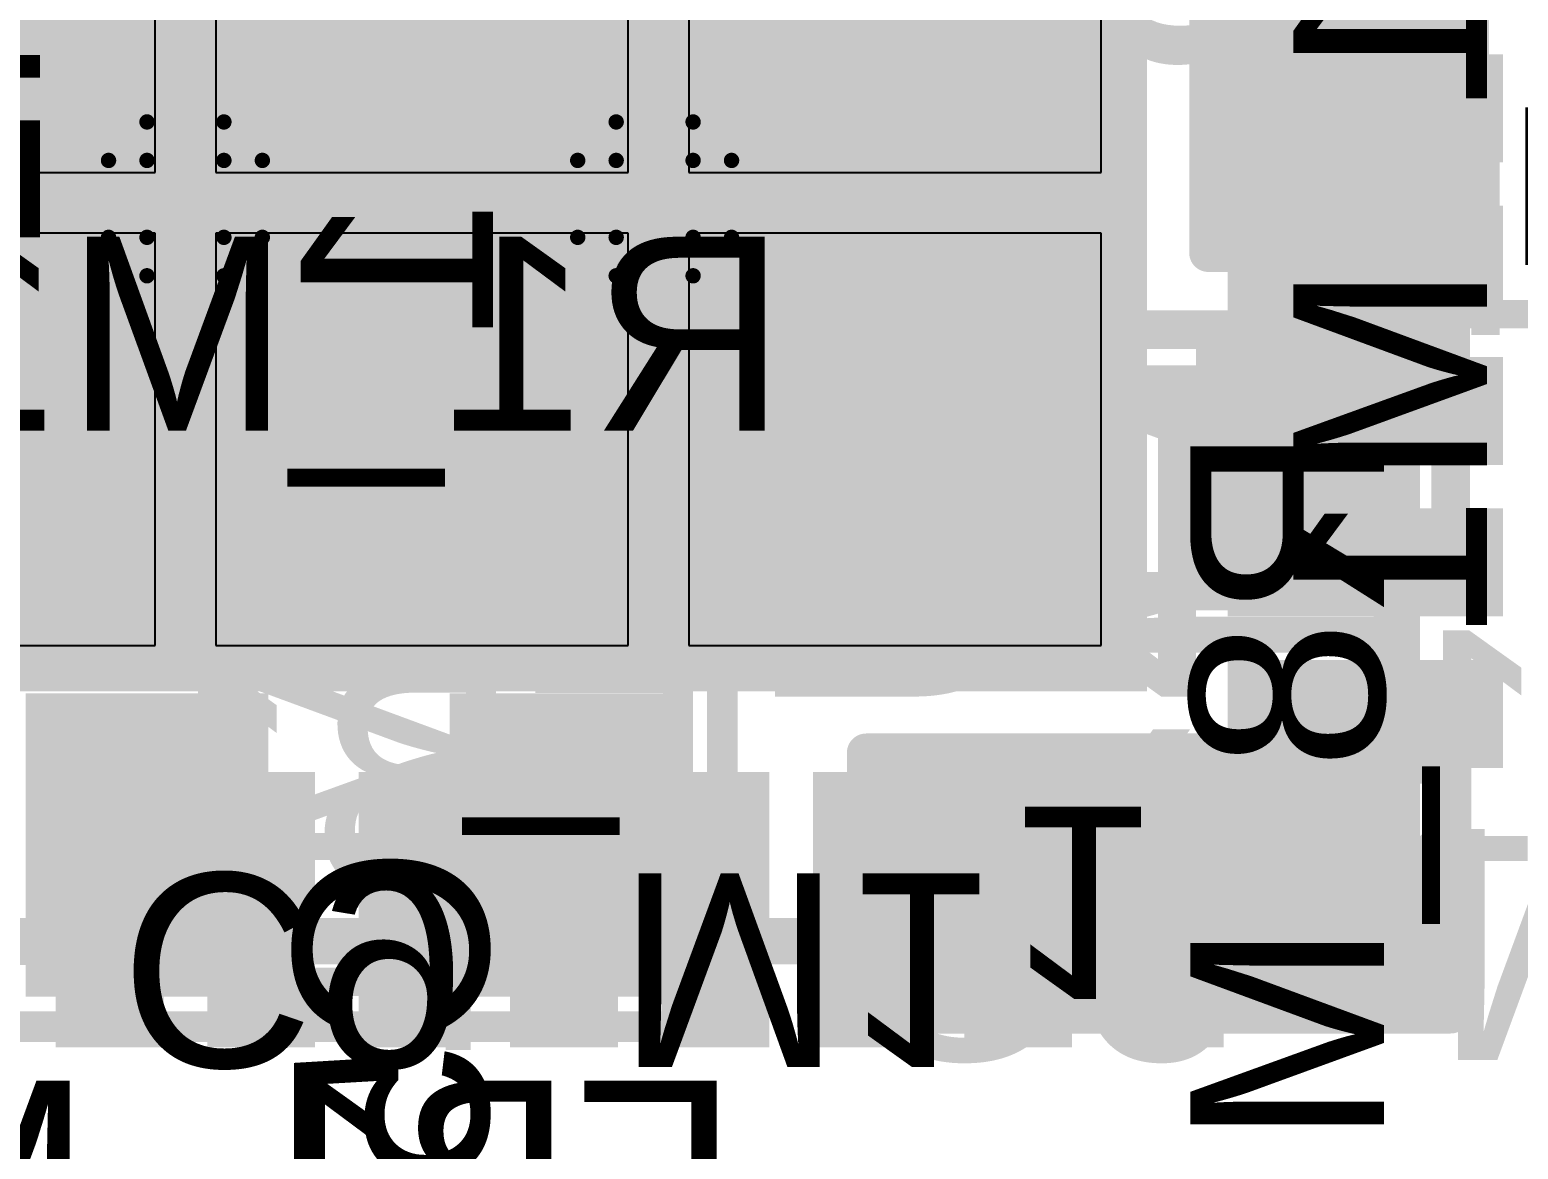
# Model space of a CAD drawing. Header units: inches. Extents: x -0.3 to 12.2, y -3.2 to 4.4.
# Drawn here: x 2.2166 to 2.4101, y 2.458 to 2.6035 of the extents above; entities that cross this region are included whole.
import ezdxf

# ---------------------------------------------------------------- set-up
doc = ezdxf.new("R2010")
doc.units = ezdxf.units.IN
doc.header["$MEASUREMENT"] = 0
for name, color, linetype in [('Board Layer Stack Bottom Overlay', 54, 'Continuous'), ('Board Layer Stack Bottom Solder', 6, 'Continuous'), ('Bottom Assembly', 216, 'Continuous'), ('Bottom Layer_L8', 5, 'Continuous'), ('Bottom Paste', 16, 'Continuous'), ('FAB', 56, 'Continuous'), ('FAB_DWG_INFO', 1, 'Continuous'), ('Inner_L3', 76, 'Continuous'), ('Inner_L6', 156, 'Continuous'), ('Top Assembly', 6, 'Continuous'), ('Top Overlay', 2, 'Continuous'), ('Top Paste', 8, 'Continuous'), ('Top Solder', 216, 'Continuous'), ('TOP_L1', 1, 'Continuous'), ('Via Holes', 16, 'Continuous')]:
    doc.layers.add(name, color=color, linetype=linetype)
doc.styles.add('Arial', font='', dxfattribs={"height": 0.2})
doc.styles.get('Arial').set_extended_font_data('Arial')

# ---------------------------------------------------------------- blocks, each defined once
blk = doc.blocks.new('R0402_B_298')
at = {"layer": 'Board Layer Stack Bottom Solder'}
for points in [[(-0.033, -0.0145), (-0.033, 0.0145), (-0.004, 0.0145), (-0.004, -0.0145)], [(0.0064, -0.0145), (0.0064, 0.0145), (0.0354, 0.0145), (0.0354, -0.0145)]]:
    blk.add_hatch(color=6, dxfattribs=at).paths.add_polyline_path(points)
at = {"layer": 'Bottom Layer_L8'}
for points in [[(-0.031, -0.0125), (-0.031, 0.0125), (-0.006, 0.0125), (-0.006, -0.0125)], [(0.0084, -0.0125), (0.0084, 0.0125), (0.0334, 0.0125), (0.0334, -0.0125)]]:
    blk.add_hatch(color=5, dxfattribs=at).paths.add_polyline_path(points)
at = {"layer": 'Bottom Paste'}
for points in [[(-0.031, -0.0125), (-0.031, 0.0125), (-0.006, 0.0125), (-0.006, -0.0125)], [(0.0084, -0.0125), (0.0084, 0.0125), (0.0334, 0.0125), (0.0334, -0.0125)]]:
    blk.add_hatch(color=16, dxfattribs=at).paths.add_polyline_path(points)
at = {"layer": 'Board Layer Stack Bottom Overlay'}
for points in [[(0.0395, 0.017, 0.005, 0.005, 0), (-0.0365, 0.017, 0.005, 0.005, 0)], [(-0.0365, -0.017, 0.005, 0.005, 0), (-0.0365, 0.017, 0.005, 0.005, 0)], [(0.0395, -0.017, 0.005, 0.005, 0), (0.0395, 0.017, 0.005, 0.005, 0)], [(0.0365, -0.017, 0.005, 0.005, 0), (-0.0365, -0.017, 0.005, 0.005, 0)], [(0.0395, -0.017, 0.005, 0.005, 0), (0.0365, -0.017, 0.005, 0.005, 0)]]:
    blk.add_lwpolyline(points, format="xyseb", dxfattribs=at)
for points in [[(-0.03775, 0.017, 0.0025, 0.0025, 1), (-0.03525, 0.017, 0.0025, 0.0025, 1)], [(-0.03775, 0.017, 0.0025, 0.0025, 1), (-0.03525, 0.017, 0.0025, 0.0025, 1)], [(0.03825, 0.017, 0.0025, 0.0025, 1), (0.04075, 0.017, 0.0025, 0.0025, 1)], [(0.03825, 0.017, 0.0025, 0.0025, 1), (0.04075, 0.017, 0.0025, 0.0025, 1)], [(-0.03775, -0.017, 0.0025, 0.0025, 1), (-0.03525, -0.017, 0.0025, 0.0025, 1)], [(-0.03775, -0.017, 0.0025, 0.0025, 1), (-0.03525, -0.017, 0.0025, 0.0025, 1)], [(0.03525, -0.017, 0.0025, 0.0025, 1), (0.03775, -0.017, 0.0025, 0.0025, 1)], [(0.03525, -0.017, 0.0025, 0.0025, 1), (0.03775, -0.017, 0.0025, 0.0025, 1)], [(0.03825, -0.017, 0.0025, 0.0025, 1), (0.04075, -0.017, 0.0025, 0.0025, 1)], [(0.03825, -0.017, 0.0025, 0.0025, 1), (0.04075, -0.017, 0.0025, 0.0025, 1)]]:
    blk.add_lwpolyline(points, format="xyseb", close=True, dxfattribs=at)
at = {"layer": 'Bottom Assembly'}
for points in [[(0.0395, 0.017, 0.005, 0.005, 0), (-0.0365, 0.017, 0.005, 0.005, 0)], [(-0.0365, -0.017, 0.005, 0.005, 0), (-0.0365, 0.017, 0.005, 0.005, 0)], [(0.0395, -0.017, 0.005, 0.005, 0), (0.0395, 0.017, 0.005, 0.005, 0)], [(0.0395, -0.017, 0.005, 0.005, 0), (-0.0365, -0.017, 0.005, 0.005, 0)]]:
    blk.add_lwpolyline(points, format="xyseb", dxfattribs=at)
for points in [[(-0.03775, 0.017, 0.0025, 0.0025, 1), (-0.03525, 0.017, 0.0025, 0.0025, 1)], [(-0.03775, 0.017, 0.0025, 0.0025, 1), (-0.03525, 0.017, 0.0025, 0.0025, 1)], [(0.03825, 0.017, 0.0025, 0.0025, 1), (0.04075, 0.017, 0.0025, 0.0025, 1)], [(0.03825, 0.017, 0.0025, 0.0025, 1), (0.04075, 0.017, 0.0025, 0.0025, 1)], [(-0.03775, -0.017, 0.0025, 0.0025, 1), (-0.03525, -0.017, 0.0025, 0.0025, 1)], [(-0.03775, -0.017, 0.0025, 0.0025, 1), (-0.03525, -0.017, 0.0025, 0.0025, 1)], [(0.03825, -0.017, 0.0025, 0.0025, 1), (0.04075, -0.017, 0.0025, 0.0025, 1)], [(0.03825, -0.017, 0.0025, 0.0025, 1), (0.04075, -0.017, 0.0025, 0.0025, 1)]]:
    blk.add_lwpolyline(points, format="xyseb", close=True, dxfattribs=at)
at = {"layer": 'Bottom Assembly', "style": 'Arial', "text_generation_flag": 2}
blk.add_text('R8_M1', height=0.04, rotation=-180, dxfattribs=at).set_placement((-0.05295, 0.0093))
blk = doc.blocks.new('FB0603_B_302')
at = {"layer": 'Board Layer Stack Bottom Solder'}
for points in [[(-0.04334, 0.01972), (-0.01178, 0.01972), (-0.01178, -0.01972), (-0.04334, -0.01972)], [(0.01178, 0.01972), (0.04334, 0.01972), (0.04334, -0.01972), (0.01178, -0.01972)]]:
    blk.add_hatch(color=6, dxfattribs=at).paths.add_polyline_path(points)
at = {"layer": 'Bottom Layer_L8'}
for points in [[(-0.04134, 0.01772), (-0.01378, 0.01772), (-0.01378, -0.01772), (-0.04134, -0.01772)], [(0.01378, 0.01772), (0.04134, 0.01772), (0.04134, -0.01772), (0.01378, -0.01772)]]:
    blk.add_hatch(color=5, dxfattribs=at).paths.add_polyline_path(points)
at = {"layer": 'Bottom Paste'}
for points in [[(-0.04134, 0.01772), (-0.01378, 0.01772), (-0.01378, -0.01772), (-0.04134, -0.01772)], [(0.01378, 0.01772), (0.04134, 0.01772), (0.04134, -0.01772), (0.01378, -0.01772)]]:
    blk.add_hatch(color=16, dxfattribs=at).paths.add_polyline_path(points)
at = {"layer": 'Board Layer Stack Bottom Overlay'}
for points in [[(0.04724, 0.02362, 0.004, 0.004, 0), (-0.04724, 0.02362, 0.004, 0.004, 0)], [(-0.04724, 0.02362, 0.004, 0.004, 0), (-0.04724, -0.02362, 0.004, 0.004, 0)], [(0.04724, 0.02362, 0.004, 0.004, 0), (0.04724, -0.02362, 0.004, 0.004, 0)], [(0.04724, -0.02362, 0.004, 0.004, 0), (-0.04724, -0.02362, 0.004, 0.004, 0)]]:
    blk.add_lwpolyline(points, format="xyseb", dxfattribs=at)
for points in [[(-0.04824, 0.02362, 0.002, 0.002, 1), (-0.04624, 0.02362, 0.002, 0.002, 1)], [(-0.04824, 0.02362, 0.002, 0.002, 1), (-0.04624, 0.02362, 0.002, 0.002, 1)], [(0.04624, 0.02362, 0.002, 0.002, 1), (0.04824, 0.02362, 0.002, 0.002, 1)], [(0.04624, 0.02362, 0.002, 0.002, 1), (0.04824, 0.02362, 0.002, 0.002, 1)], [(-0.04824, -0.02362, 0.002, 0.002, 1), (-0.04624, -0.02362, 0.002, 0.002, 1)], [(-0.04824, -0.02362, 0.002, 0.002, 1), (-0.04624, -0.02362, 0.002, 0.002, 1)], [(0.04624, -0.02362, 0.002, 0.002, 1), (0.04824, -0.02362, 0.002, 0.002, 1)], [(0.04624, -0.02362, 0.002, 0.002, 1), (0.04824, -0.02362, 0.002, 0.002, 1)]]:
    blk.add_lwpolyline(points, format="xyseb", close=True, dxfattribs=at)
at = {"layer": 'Bottom Assembly'}
for points in [[(-0.04724, 0.02362, 0.004, 0.004, 0), (-0.04724, -0.02362, 0.004, 0.004, 0)], [(0.04724, 0.02362, 0.004, 0.004, 0), (-0.04724, 0.02362, 0.004, 0.004, 0)], [(0.04724, 0.02362, 0.004, 0.004, 0), (0.04724, -0.02362, 0.004, 0.004, 0)], [(0.04724, -0.02362, 0.004, 0.004, 0), (-0.04724, -0.02362, 0.004, 0.004, 0)]]:
    blk.add_lwpolyline(points, format="xyseb", dxfattribs=at)
for points in [[(-0.04824, 0.02362, 0.002, 0.002, 1), (-0.04624, 0.02362, 0.002, 0.002, 1)], [(-0.04824, 0.02362, 0.002, 0.002, 1), (-0.04624, 0.02362, 0.002, 0.002, 1)], [(0.04624, 0.02362, 0.002, 0.002, 1), (0.04824, 0.02362, 0.002, 0.002, 1)], [(0.04624, 0.02362, 0.002, 0.002, 1), (0.04824, 0.02362, 0.002, 0.002, 1)], [(-0.04824, -0.02362, 0.002, 0.002, 1), (-0.04624, -0.02362, 0.002, 0.002, 1)], [(-0.04824, -0.02362, 0.002, 0.002, 1), (-0.04624, -0.02362, 0.002, 0.002, 1)], [(0.04624, -0.02362, 0.002, 0.002, 1), (0.04824, -0.02362, 0.002, 0.002, 1)], [(0.04624, -0.02362, 0.002, 0.002, 1), (0.04824, -0.02362, 0.002, 0.002, 1)]]:
    blk.add_lwpolyline(points, format="xyseb", close=True, dxfattribs=at)
at = {"layer": 'Bottom Assembly', "style": 'Arial', "text_generation_flag": 2}
blk.add_text('FB1_M1', height=0.03, rotation=180, dxfattribs=at).set_placement((-0.04686, 0.00693))
blk = doc.blocks.new('R0402_B_339')
at = {"layer": 'Board Layer Stack Bottom Solder'}
for points in [[(-0.033, -0.0145), (-0.033, 0.0145), (-0.004, 0.0145), (-0.004, -0.0145)], [(0.0064, -0.0145), (0.0064, 0.0145), (0.0354, 0.0145), (0.0354, -0.0145)]]:
    blk.add_hatch(color=6, dxfattribs=at).paths.add_polyline_path(points)
at = {"layer": 'Bottom Layer_L8'}
for points in [[(-0.031, -0.0125), (-0.031, 0.0125), (-0.006, 0.0125), (-0.006, -0.0125)], [(0.0084, -0.0125), (0.0084, 0.0125), (0.0334, 0.0125), (0.0334, -0.0125)]]:
    blk.add_hatch(color=5, dxfattribs=at).paths.add_polyline_path(points)
at = {"layer": 'Bottom Paste'}
for points in [[(-0.031, -0.0125), (-0.031, 0.0125), (-0.006, 0.0125), (-0.006, -0.0125)], [(0.0084, -0.0125), (0.0084, 0.0125), (0.0334, 0.0125), (0.0334, -0.0125)]]:
    blk.add_hatch(color=16, dxfattribs=at).paths.add_polyline_path(points)
at = {"layer": 'Board Layer Stack Bottom Overlay'}
for points in [[(-0.0365, 0.017, 0.005, 0.005, 0), (0.0395, 0.017, 0.005, 0.005, 0)], [(-0.0365, -0.017, 0.005, 0.005, 0), (-0.0365, 0.017, 0.005, 0.005, 0)], [(0.0395, -0.017, 0.005, 0.005, 0), (0.0395, 0.017, 0.005, 0.005, 0)], [(-0.0365, -0.017, 0.005, 0.005, 0), (0.0365, -0.017, 0.005, 0.005, 0)], [(0.0365, -0.017, 0.005, 0.005, 0), (0.0395, -0.017, 0.005, 0.005, 0)]]:
    blk.add_lwpolyline(points, format="xyseb", dxfattribs=at)
for points in [[(-0.03775, 0.017, 0.0025, 0.0025, 1), (-0.03525, 0.017, 0.0025, 0.0025, 1)], [(-0.03775, 0.017, 0.0025, 0.0025, 1), (-0.03525, 0.017, 0.0025, 0.0025, 1)], [(0.03825, 0.017, 0.0025, 0.0025, 1), (0.04075, 0.017, 0.0025, 0.0025, 1)], [(0.03825, 0.017, 0.0025, 0.0025, 1), (0.04075, 0.017, 0.0025, 0.0025, 1)], [(-0.03775, -0.017, 0.0025, 0.0025, 1), (-0.03525, -0.017, 0.0025, 0.0025, 1)], [(-0.03775, -0.017, 0.0025, 0.0025, 1), (-0.03525, -0.017, 0.0025, 0.0025, 1)], [(0.03525, -0.017, 0.0025, 0.0025, 1), (0.03775, -0.017, 0.0025, 0.0025, 1)], [(0.03525, -0.017, 0.0025, 0.0025, 1), (0.03775, -0.017, 0.0025, 0.0025, 1)], [(0.03825, -0.017, 0.0025, 0.0025, 1), (0.04075, -0.017, 0.0025, 0.0025, 1)], [(0.03825, -0.017, 0.0025, 0.0025, 1), (0.04075, -0.017, 0.0025, 0.0025, 1)]]:
    blk.add_lwpolyline(points, format="xyseb", close=True, dxfattribs=at)
at = {"layer": 'Bottom Assembly'}
for points in [[(-0.0365, 0.017, 0.005, 0.005, 0), (0.0395, 0.017, 0.005, 0.005, 0)], [(-0.0365, -0.017, 0.005, 0.005, 0), (-0.0365, 0.017, 0.005, 0.005, 0)], [(0.0395, -0.017, 0.005, 0.005, 0), (0.0395, 0.017, 0.005, 0.005, 0)], [(-0.0365, -0.017, 0.005, 0.005, 0), (0.0395, -0.017, 0.005, 0.005, 0)]]:
    blk.add_lwpolyline(points, format="xyseb", dxfattribs=at)
for points in [[(-0.03775, 0.017, 0.0025, 0.0025, 1), (-0.03525, 0.017, 0.0025, 0.0025, 1)], [(-0.03775, 0.017, 0.0025, 0.0025, 1), (-0.03525, 0.017, 0.0025, 0.0025, 1)], [(0.03825, 0.017, 0.0025, 0.0025, 1), (0.04075, 0.017, 0.0025, 0.0025, 1)], [(0.03825, 0.017, 0.0025, 0.0025, 1), (0.04075, 0.017, 0.0025, 0.0025, 1)], [(-0.03775, -0.017, 0.0025, 0.0025, 1), (-0.03525, -0.017, 0.0025, 0.0025, 1)], [(-0.03775, -0.017, 0.0025, 0.0025, 1), (-0.03525, -0.017, 0.0025, 0.0025, 1)], [(0.03825, -0.017, 0.0025, 0.0025, 1), (0.04075, -0.017, 0.0025, 0.0025, 1)], [(0.03825, -0.017, 0.0025, 0.0025, 1), (0.04075, -0.017, 0.0025, 0.0025, 1)]]:
    blk.add_lwpolyline(points, format="xyseb", close=True, dxfattribs=at)
at = {"layer": 'Bottom Assembly', "style": 'Arial', "text_generation_flag": 2}
blk.add_text('R1_M1', height=0.04, rotation=180, dxfattribs=at).set_placement((-0.05295, 0.0093))
blk = doc.blocks.new('C0402_B_384')
at = {"layer": 'Board Layer Stack Bottom Solder'}
for points in [[(-0.004, 0.0145), (-0.004, -0.0145), (-0.033, -0.0145), (-0.033, 0.0145)], [(0.0354, 0.0145), (0.0354, -0.0145), (0.0064, -0.0145), (0.0064, 0.0145)]]:
    blk.add_hatch(color=6, dxfattribs=at).paths.add_polyline_path(points)
at = {"layer": 'Bottom Layer_L8'}
for points in [[(-0.006, 0.0125), (-0.006, -0.0125), (-0.031, -0.0125), (-0.031, 0.0125)], [(0.0334, 0.0125), (0.0334, -0.0125), (0.0084, -0.0125), (0.0084, 0.0125)]]:
    blk.add_hatch(color=5, dxfattribs=at).paths.add_polyline_path(points)
at = {"layer": 'Bottom Paste'}
for points in [[(-0.006, 0.0125), (-0.006, -0.0125), (-0.031, -0.0125), (-0.031, 0.0125)], [(0.0334, 0.0125), (0.0334, -0.0125), (0.0084, -0.0125), (0.0084, 0.0125)]]:
    blk.add_hatch(color=16, dxfattribs=at).paths.add_polyline_path(points)
at = {"layer": 'Board Layer Stack Bottom Overlay'}
for points in [[(0.0395, 0.017, 0.005, 0.005, 0), (-0.0365, 0.017, 0.005, 0.005, 0)], [(-0.0365, -0.017, 0.005, 0.005, 0), (-0.0365, 0.017, 0.005, 0.005, 0)], [(0.0395, -0.017, 0.005, 0.005, 0), (0.0395, 0.017, 0.005, 0.005, 0)], [(0.0365, -0.017, 0.005, 0.005, 0), (-0.0365, -0.017, 0.005, 0.005, 0)], [(0.0395, -0.017, 0.005, 0.005, 0), (0.0365, -0.017, 0.005, 0.005, 0)]]:
    blk.add_lwpolyline(points, format="xyseb", dxfattribs=at)
for points in [[(-0.03775, 0.017, 0.0025, 0.0025, 1), (-0.03525, 0.017, 0.0025, 0.0025, 1)], [(-0.03775, 0.017, 0.0025, 0.0025, 1), (-0.03525, 0.017, 0.0025, 0.0025, 1)], [(0.03825, 0.017, 0.0025, 0.0025, 1), (0.04075, 0.017, 0.0025, 0.0025, 1)], [(0.03825, 0.017, 0.0025, 0.0025, 1), (0.04075, 0.017, 0.0025, 0.0025, 1)], [(-0.03775, -0.017, 0.0025, 0.0025, 1), (-0.03525, -0.017, 0.0025, 0.0025, 1)], [(-0.03775, -0.017, 0.0025, 0.0025, 1), (-0.03525, -0.017, 0.0025, 0.0025, 1)], [(0.03525, -0.017, 0.0025, 0.0025, 1), (0.03775, -0.017, 0.0025, 0.0025, 1)], [(0.03525, -0.017, 0.0025, 0.0025, 1), (0.03775, -0.017, 0.0025, 0.0025, 1)], [(0.03825, -0.017, 0.0025, 0.0025, 1), (0.04075, -0.017, 0.0025, 0.0025, 1)], [(0.03825, -0.017, 0.0025, 0.0025, 1), (0.04075, -0.017, 0.0025, 0.0025, 1)]]:
    blk.add_lwpolyline(points, format="xyseb", close=True, dxfattribs=at)
at = {"layer": 'Bottom Assembly'}
for points in [[(0.0395, 0.017, 0.005, 0.005, 0), (-0.0365, 0.017, 0.005, 0.005, 0)], [(-0.0365, -0.017, 0.005, 0.005, 0), (-0.0365, 0.017, 0.005, 0.005, 0)], [(0.0395, -0.017, 0.005, 0.005, 0), (0.0395, 0.017, 0.005, 0.005, 0)], [(0.0395, -0.017, 0.005, 0.005, 0), (-0.0365, -0.017, 0.005, 0.005, 0)]]:
    blk.add_lwpolyline(points, format="xyseb", dxfattribs=at)
for points in [[(-0.03775, 0.017, 0.0025, 0.0025, 1), (-0.03525, 0.017, 0.0025, 0.0025, 1)], [(-0.03775, 0.017, 0.0025, 0.0025, 1), (-0.03525, 0.017, 0.0025, 0.0025, 1)], [(0.03825, 0.017, 0.0025, 0.0025, 1), (0.04075, 0.017, 0.0025, 0.0025, 1)], [(0.03825, 0.017, 0.0025, 0.0025, 1), (0.04075, 0.017, 0.0025, 0.0025, 1)], [(-0.03775, -0.017, 0.0025, 0.0025, 1), (-0.03525, -0.017, 0.0025, 0.0025, 1)], [(-0.03775, -0.017, 0.0025, 0.0025, 1), (-0.03525, -0.017, 0.0025, 0.0025, 1)], [(0.03825, -0.017, 0.0025, 0.0025, 1), (0.04075, -0.017, 0.0025, 0.0025, 1)], [(0.03825, -0.017, 0.0025, 0.0025, 1), (0.04075, -0.017, 0.0025, 0.0025, 1)]]:
    blk.add_lwpolyline(points, format="xyseb", close=True, dxfattribs=at)
at = {"layer": 'Bottom Assembly', "style": 'Arial', "text_generation_flag": 2}
blk.add_text('C5_M1', height=0.03, rotation=-180, dxfattribs=at).set_placement((-0.03988, 0.00707))
at = {"layer": 'FAB', "style": 'Arial', "text_generation_flag": 2}
blk.add_text('1', height=0.025, rotation=-180, dxfattribs=at).set_placement((-0.0185, 0.01))
blk = doc.blocks.new('C0402_B_388')
at = {"layer": 'Board Layer Stack Bottom Solder'}
for points in [[(-0.004, 0.0145), (-0.004, -0.0145), (-0.033, -0.0145), (-0.033, 0.0145)], [(0.0354, 0.0145), (0.0354, -0.0145), (0.0064, -0.0145), (0.0064, 0.0145)]]:
    blk.add_hatch(color=6, dxfattribs=at).paths.add_polyline_path(points)
at = {"layer": 'Bottom Layer_L8'}
for points in [[(-0.006, 0.0125), (-0.006, -0.0125), (-0.031, -0.0125), (-0.031, 0.0125)], [(0.0334, 0.0125), (0.0334, -0.0125), (0.0084, -0.0125), (0.0084, 0.0125)]]:
    blk.add_hatch(color=5, dxfattribs=at).paths.add_polyline_path(points)
at = {"layer": 'Bottom Paste'}
for points in [[(-0.006, 0.0125), (-0.006, -0.0125), (-0.031, -0.0125), (-0.031, 0.0125)], [(0.0334, 0.0125), (0.0334, -0.0125), (0.0084, -0.0125), (0.0084, 0.0125)]]:
    blk.add_hatch(color=16, dxfattribs=at).paths.add_polyline_path(points)
at = {"layer": 'Board Layer Stack Bottom Overlay'}
for points in [[(-0.0365, 0.017, 0.005, 0.005, 0), (0.0395, 0.017, 0.005, 0.005, 0)], [(-0.0365, -0.017, 0.005, 0.005, 0), (-0.0365, 0.017, 0.005, 0.005, 0)], [(0.0395, -0.017, 0.005, 0.005, 0), (0.0395, 0.017, 0.005, 0.005, 0)], [(-0.0365, -0.017, 0.005, 0.005, 0), (0.0365, -0.017, 0.005, 0.005, 0)], [(0.0365, -0.017, 0.005, 0.005, 0), (0.0395, -0.017, 0.005, 0.005, 0)]]:
    blk.add_lwpolyline(points, format="xyseb", dxfattribs=at)
for points in [[(-0.03775, 0.017, 0.0025, 0.0025, 1), (-0.03525, 0.017, 0.0025, 0.0025, 1)], [(-0.03775, 0.017, 0.0025, 0.0025, 1), (-0.03525, 0.017, 0.0025, 0.0025, 1)], [(0.03825, 0.017, 0.0025, 0.0025, 1), (0.04075, 0.017, 0.0025, 0.0025, 1)], [(0.03825, 0.017, 0.0025, 0.0025, 1), (0.04075, 0.017, 0.0025, 0.0025, 1)], [(-0.03775, -0.017, 0.0025, 0.0025, 1), (-0.03525, -0.017, 0.0025, 0.0025, 1)], [(-0.03775, -0.017, 0.0025, 0.0025, 1), (-0.03525, -0.017, 0.0025, 0.0025, 1)], [(0.03525, -0.017, 0.0025, 0.0025, 1), (0.03775, -0.017, 0.0025, 0.0025, 1)], [(0.03525, -0.017, 0.0025, 0.0025, 1), (0.03775, -0.017, 0.0025, 0.0025, 1)], [(0.03825, -0.017, 0.0025, 0.0025, 1), (0.04075, -0.017, 0.0025, 0.0025, 1)], [(0.03825, -0.017, 0.0025, 0.0025, 1), (0.04075, -0.017, 0.0025, 0.0025, 1)]]:
    blk.add_lwpolyline(points, format="xyseb", close=True, dxfattribs=at)
at = {"layer": 'Bottom Assembly'}
for points in [[(-0.0365, 0.017, 0.005, 0.005, 0), (0.0395, 0.017, 0.005, 0.005, 0)], [(-0.0365, -0.017, 0.005, 0.005, 0), (-0.0365, 0.017, 0.005, 0.005, 0)], [(0.0395, -0.017, 0.005, 0.005, 0), (0.0395, 0.017, 0.005, 0.005, 0)], [(-0.0365, -0.017, 0.005, 0.005, 0), (0.0395, -0.017, 0.005, 0.005, 0)]]:
    blk.add_lwpolyline(points, format="xyseb", dxfattribs=at)
for points in [[(-0.03775, 0.017, 0.0025, 0.0025, 1), (-0.03525, 0.017, 0.0025, 0.0025, 1)], [(-0.03775, 0.017, 0.0025, 0.0025, 1), (-0.03525, 0.017, 0.0025, 0.0025, 1)], [(0.03825, 0.017, 0.0025, 0.0025, 1), (0.04075, 0.017, 0.0025, 0.0025, 1)], [(0.03825, 0.017, 0.0025, 0.0025, 1), (0.04075, 0.017, 0.0025, 0.0025, 1)], [(-0.03775, -0.017, 0.0025, 0.0025, 1), (-0.03525, -0.017, 0.0025, 0.0025, 1)], [(-0.03775, -0.017, 0.0025, 0.0025, 1), (-0.03525, -0.017, 0.0025, 0.0025, 1)], [(0.03825, -0.017, 0.0025, 0.0025, 1), (0.04075, -0.017, 0.0025, 0.0025, 1)], [(0.03825, -0.017, 0.0025, 0.0025, 1), (0.04075, -0.017, 0.0025, 0.0025, 1)]]:
    blk.add_lwpolyline(points, format="xyseb", close=True, dxfattribs=at)
at = {"layer": 'Bottom Assembly', "style": 'Arial', "text_generation_flag": 2}
blk.add_text('C9_M1', height=0.03, rotation=180, dxfattribs=at).set_placement((-0.03988, 0.00707))
at = {"layer": 'FAB', "style": 'Arial', "text_generation_flag": 2}
blk.add_text('1', height=0.025, rotation=180, dxfattribs=at).set_placement((-0.0185, 0.01))
blk = doc.blocks.new('C0402_B_414')
at = {"layer": 'Board Layer Stack Bottom Solder'}
for points in [[(-0.004, 0.0145), (-0.004, -0.0145), (-0.033, -0.0145), (-0.033, 0.0145)], [(0.0354, 0.0145), (0.0354, -0.0145), (0.0064, -0.0145), (0.0064, 0.0145)]]:
    blk.add_hatch(color=6, dxfattribs=at).paths.add_polyline_path(points)
at = {"layer": 'Bottom Layer_L8'}
for points in [[(-0.006, 0.0125), (-0.006, -0.0125), (-0.031, -0.0125), (-0.031, 0.0125)], [(0.0334, 0.0125), (0.0334, -0.0125), (0.0084, -0.0125), (0.0084, 0.0125)]]:
    blk.add_hatch(color=5, dxfattribs=at).paths.add_polyline_path(points)
at = {"layer": 'Bottom Paste'}
for points in [[(-0.006, 0.0125), (-0.006, -0.0125), (-0.031, -0.0125), (-0.031, 0.0125)], [(0.0334, 0.0125), (0.0334, -0.0125), (0.0084, -0.0125), (0.0084, 0.0125)]]:
    blk.add_hatch(color=16, dxfattribs=at).paths.add_polyline_path(points)
at = {"layer": 'Board Layer Stack Bottom Overlay'}
for points in [[(0.0395, 0.017, 0.005, 0.005, 0), (-0.0365, 0.017, 0.005, 0.005, 0)], [(-0.0365, 0.017, 0.005, 0.005, 0), (-0.0365, -0.017, 0.005, 0.005, 0)], [(0.0395, 0.017, 0.005, 0.005, 0), (0.0395, -0.017, 0.005, 0.005, 0)], [(0.0365, -0.017, 0.005, 0.005, 0), (-0.0365, -0.017, 0.005, 0.005, 0)], [(0.0395, -0.017, 0.005, 0.005, 0), (0.0365, -0.017, 0.005, 0.005, 0)]]:
    blk.add_lwpolyline(points, format="xyseb", dxfattribs=at)
for points in [[(-0.03775, 0.017, 0.0025, 0.0025, 1), (-0.03525, 0.017, 0.0025, 0.0025, 1)], [(-0.03775, 0.017, 0.0025, 0.0025, 1), (-0.03525, 0.017, 0.0025, 0.0025, 1)], [(0.03825, 0.017, 0.0025, 0.0025, 1), (0.04075, 0.017, 0.0025, 0.0025, 1)], [(0.03825, 0.017, 0.0025, 0.0025, 1), (0.04075, 0.017, 0.0025, 0.0025, 1)], [(-0.03775, -0.017, 0.0025, 0.0025, 1), (-0.03525, -0.017, 0.0025, 0.0025, 1)], [(-0.03775, -0.017, 0.0025, 0.0025, 1), (-0.03525, -0.017, 0.0025, 0.0025, 1)], [(0.03525, -0.017, 0.0025, 0.0025, 1), (0.03775, -0.017, 0.0025, 0.0025, 1)], [(0.03525, -0.017, 0.0025, 0.0025, 1), (0.03775, -0.017, 0.0025, 0.0025, 1)], [(0.03825, -0.017, 0.0025, 0.0025, 1), (0.04075, -0.017, 0.0025, 0.0025, 1)], [(0.03825, -0.017, 0.0025, 0.0025, 1), (0.04075, -0.017, 0.0025, 0.0025, 1)]]:
    blk.add_lwpolyline(points, format="xyseb", close=True, dxfattribs=at)
at = {"layer": 'Bottom Assembly'}
for points in [[(0.0395, 0.017, 0.005, 0.005, 0), (-0.0365, 0.017, 0.005, 0.005, 0)], [(-0.0365, 0.017, 0.005, 0.005, 0), (-0.0365, -0.017, 0.005, 0.005, 0)], [(0.0395, 0.017, 0.005, 0.005, 0), (0.0395, -0.017, 0.005, 0.005, 0)], [(0.0395, -0.017, 0.005, 0.005, 0), (-0.0365, -0.017, 0.005, 0.005, 0)]]:
    blk.add_lwpolyline(points, format="xyseb", dxfattribs=at)
for points in [[(-0.03775, 0.017, 0.0025, 0.0025, 1), (-0.03525, 0.017, 0.0025, 0.0025, 1)], [(-0.03775, 0.017, 0.0025, 0.0025, 1), (-0.03525, 0.017, 0.0025, 0.0025, 1)], [(0.03825, 0.017, 0.0025, 0.0025, 1), (0.04075, 0.017, 0.0025, 0.0025, 1)], [(0.03825, 0.017, 0.0025, 0.0025, 1), (0.04075, 0.017, 0.0025, 0.0025, 1)], [(-0.03775, -0.017, 0.0025, 0.0025, 1), (-0.03525, -0.017, 0.0025, 0.0025, 1)], [(-0.03775, -0.017, 0.0025, 0.0025, 1), (-0.03525, -0.017, 0.0025, 0.0025, 1)], [(0.03825, -0.017, 0.0025, 0.0025, 1), (0.04075, -0.017, 0.0025, 0.0025, 1)], [(0.03825, -0.017, 0.0025, 0.0025, 1), (0.04075, -0.017, 0.0025, 0.0025, 1)]]:
    blk.add_lwpolyline(points, format="xyseb", close=True, dxfattribs=at)
at = {"layer": 'Bottom Assembly', "style": 'Arial', "text_generation_flag": 2}
blk.add_text('C3_M1', height=0.03, rotation=180, dxfattribs=at).set_placement((-0.03988, 0.00707))
at = {"layer": 'FAB', "style": 'Arial', "text_generation_flag": 2}
blk.add_text('1', height=0.025, rotation=180, dxfattribs=at).set_placement((-0.0185, 0.01))
blk = doc.blocks.new('CP_56_1_ADI_428')
at = {"layer": 'Bottom Layer_L8'}
h = blk.add_hatch(color=5, dxfattribs=at)
edge = h.paths.add_edge_path()
edge.add_arc((-0.061, 0), 0.008, 0, 360)
h = blk.add_hatch(color=5, dxfattribs=at)
edge = h.paths.add_edge_path()
edge.add_arc((-0.061, -0.061), 0.008, 0, 360)
at = {"layer": 'Inner_L3'}
h = blk.add_hatch(color=76, dxfattribs=at)
edge = h.paths.add_edge_path()
edge.add_arc((-0.061, 0), 0.008, 0, 360)
h = blk.add_hatch(color=76, dxfattribs=at)
edge = h.paths.add_edge_path()
edge.add_arc((-0.061, -0.061), 0.008, 0, 360)
at = {"layer": 'Inner_L6'}
h = blk.add_hatch(color=156, dxfattribs=at)
edge = h.paths.add_edge_path()
edge.add_arc((-0.061, 0), 0.008, 0, 360)
h = blk.add_hatch(color=156, dxfattribs=at)
edge = h.paths.add_edge_path()
edge.add_arc((-0.061, -0.061), 0.008, 0, 360)
at = {"layer": 'Top Paste'}
for points in [[(-0.1375, 0.01486), (-0.1375, 0.00483), (-0.16931, 0.00483), (-0.16931, 0.01486)], [(-0.1375, -0.00483), (-0.1375, -0.01486), (-0.16931, -0.01486), (-0.16931, -0.00483)], [(-0.1375, -0.02451), (-0.1375, -0.03454), (-0.16931, -0.03454), (-0.16931, -0.02451)], [(-0.1375, -0.0442), (-0.1375, -0.05423), (-0.16931, -0.05423), (-0.16931, -0.0442)], [(-0.1375, -0.06388), (-0.1375, -0.07391), (-0.16931, -0.07391), (-0.16931, -0.06388)], [(-0.1375, -0.08357), (-0.1375, -0.0936), (-0.16931, -0.0936), (-0.16931, -0.08357)], [(-0.1375, -0.10325), (-0.1375, -0.11328), (-0.16931, -0.11328), (-0.16931, -0.10325)], [(-0.1375, -0.12294), (-0.1375, -0.13297), (-0.16931, -0.13297), (-0.16931, -0.12294)], [(-0.12294, -0.16931), (-0.13297, -0.16931), (-0.13297, -0.1375), (-0.12294, -0.1375)], [(-0.10325, -0.16931), (-0.11328, -0.16931), (-0.11328, -0.1375), (-0.10325, -0.1375)], [(-0.08357, -0.16931), (-0.0936, -0.16931), (-0.0936, -0.1375), (-0.08357, -0.1375)], [(-0.06388, -0.16931), (-0.07391, -0.16931), (-0.07391, -0.1375), (-0.06388, -0.1375)], [(-0.0442, -0.16931), (-0.05423, -0.16931), (-0.05423, -0.1375), (-0.0442, -0.1375)]]:
    blk.add_hatch(color=8, dxfattribs=at).paths.add_polyline_path(points)
at = {"layer": 'Top Solder'}
for points in [[(-0.125, 0.125), (0.125, 0.125), (0.125, -0.125), (-0.125, -0.125)], [(-0.1355, 0.01686), (-0.1355, 0.00283), (-0.17131, 0.00283), (-0.17131, 0.01686)], [(-0.1355, -0.00283), (-0.1355, -0.01686), (-0.17131, -0.01686), (-0.17131, -0.00283)], [(-0.1355, -0.02251), (-0.1355, -0.03654), (-0.17131, -0.03654), (-0.17131, -0.02251)], [(-0.1355, -0.0422), (-0.1355, -0.05623), (-0.17131, -0.05623), (-0.17131, -0.0422)], [(-0.1355, -0.06188), (-0.1355, -0.07591), (-0.17131, -0.07591), (-0.17131, -0.06188)], [(-0.1355, -0.08157), (-0.1355, -0.0956), (-0.17131, -0.0956), (-0.17131, -0.08157)], [(-0.1355, -0.10125), (-0.1355, -0.11528), (-0.17131, -0.11528), (-0.17131, -0.10125)], [(-0.1355, -0.12094), (-0.1355, -0.13497), (-0.17131, -0.13497), (-0.17131, -0.12094)], [(-0.12094, -0.17131), (-0.13497, -0.17131), (-0.13497, -0.1355), (-0.12094, -0.1355)], [(-0.10125, -0.17131), (-0.11528, -0.17131), (-0.11528, -0.1355), (-0.10125, -0.1355)], [(-0.08157, -0.17131), (-0.0956, -0.17131), (-0.0956, -0.1355), (-0.08157, -0.1355)], [(-0.06188, -0.17131), (-0.07591, -0.17131), (-0.07591, -0.1355), (-0.06188, -0.1355)], [(-0.0422, -0.17131), (-0.05623, -0.17131), (-0.05623, -0.1355), (-0.0422, -0.1355)]]:
    blk.add_hatch(color=216, dxfattribs=at).paths.add_polyline_path(points)
at = {"layer": 'TOP_L1'}
for points in [[(-0.123, 0.123), (0.123, 0.123), (0.123, -0.123), (-0.123, -0.123)], [(-0.1375, 0.01486), (-0.1375, 0.00483), (-0.16931, 0.00483), (-0.16931, 0.01486)], [(-0.1375, -0.00483), (-0.1375, -0.01486), (-0.16931, -0.01486), (-0.16931, -0.00483)], [(-0.1375, -0.02451), (-0.1375, -0.03454), (-0.16931, -0.03454), (-0.16931, -0.02451)], [(-0.1375, -0.0442), (-0.1375, -0.05423), (-0.16931, -0.05423), (-0.16931, -0.0442)], [(-0.1375, -0.06388), (-0.1375, -0.07391), (-0.16931, -0.07391), (-0.16931, -0.06388)], [(-0.1375, -0.08357), (-0.1375, -0.0936), (-0.16931, -0.0936), (-0.16931, -0.08357)], [(-0.1375, -0.10325), (-0.1375, -0.11328), (-0.16931, -0.11328), (-0.16931, -0.10325)], [(-0.1375, -0.12294), (-0.1375, -0.13297), (-0.16931, -0.13297), (-0.16931, -0.12294)], [(-0.12294, -0.16931), (-0.13297, -0.16931), (-0.13297, -0.1375), (-0.12294, -0.1375)], [(-0.10325, -0.16931), (-0.11328, -0.16931), (-0.11328, -0.1375), (-0.10325, -0.1375)], [(-0.08357, -0.16931), (-0.0936, -0.16931), (-0.0936, -0.1375), (-0.08357, -0.1375)], [(-0.06388, -0.16931), (-0.07391, -0.16931), (-0.07391, -0.1375), (-0.06388, -0.1375)], [(-0.0442, -0.16931), (-0.05423, -0.16931), (-0.05423, -0.1375), (-0.0442, -0.1375)]]:
    blk.add_hatch(color=1, dxfattribs=at).paths.add_polyline_path(points)
h = blk.add_hatch(color=1, dxfattribs=at)
edge = h.paths.add_edge_path()
edge.add_arc((-0.061, 0), 0.008, 0, 360)
h = blk.add_hatch(color=1, dxfattribs=at)
edge = h.paths.add_edge_path()
edge.add_arc((-0.061, -0.061), 0.008, 0, 360)
at = {"layer": 'Via Holes'}
h = blk.add_hatch(color=7, dxfattribs=at)
edge = h.paths.add_edge_path()
edge.add_arc((-0.061, 0), 0.004, 0, 360)
h = blk.add_hatch(color=7, dxfattribs=at)
edge = h.paths.add_edge_path()
edge.add_arc((-0.061, -0.061), 0.004, 0, 360)
at = {"layer": 'Top Assembly'}
for points in [[(-0.1575, 0.1575, 0.006, 0.006, 0), (-0.1575, -0.1575, 0.006, 0.006, 0)], [(-0.1575, 0.01584, 0.006, 0.006, 0), (-0.1575, 0.00384, 0.006, 0.006, 0)], [(-0.1575, 0.01584, 0.006, 0.006, 0), (-0.1575, 0.00384, 0.006, 0.006, 0)], [(-0.1575, -0.00384, 0.006, 0.006, 0), (-0.1575, -0.01584, 0.006, 0.006, 0)], [(-0.1575, -0.00384, 0.006, 0.006, 0), (-0.1575, -0.01584, 0.006, 0.006, 0)], [(-0.1575, -0.02353, 0.006, 0.006, 0), (-0.1575, -0.03553, 0.006, 0.006, 0)], [(-0.1575, -0.02353, 0.006, 0.006, 0), (-0.1575, -0.03553, 0.006, 0.006, 0)], [(-0.1575, -0.04321, 0.006, 0.006, 0), (-0.1575, -0.05521, 0.006, 0.006, 0)], [(-0.1575, -0.04321, 0.006, 0.006, 0), (-0.1575, -0.05521, 0.006, 0.006, 0)], [(-0.1575, -0.0629, 0.006, 0.006, 0), (-0.1575, -0.0749, 0.006, 0.006, 0)], [(-0.1575, -0.0629, 0.006, 0.006, 0), (-0.1575, -0.0749, 0.006, 0.006, 0)], [(-0.1575, -0.08258, 0.006, 0.006, 0), (-0.1575, -0.09458, 0.006, 0.006, 0)], [(-0.1575, -0.08258, 0.006, 0.006, 0), (-0.1575, -0.09458, 0.006, 0.006, 0)], [(-0.1575, -0.10227, 0.006, 0.006, 0), (-0.1575, -0.11427, 0.006, 0.006, 0)], [(-0.1575, -0.10227, 0.006, 0.006, 0), (-0.1575, -0.11427, 0.006, 0.006, 0)], [(-0.1575, -0.12195, 0.006, 0.006, 0), (-0.1575, -0.13395, 0.006, 0.006, 0)], [(-0.1575, -0.12195, 0.006, 0.006, 0), (-0.1575, -0.13395, 0.006, 0.006, 0)], [(-0.1575, -0.1575, 0.006, 0.006, 0), (0.1575, -0.1575, 0.006, 0.006, 0)], [(-0.13395, -0.1575, 0.006, 0.006, 0), (-0.12195, -0.1575, 0.006, 0.006, 0)], [(-0.13395, -0.1575, 0.006, 0.006, 0), (-0.12195, -0.1575, 0.006, 0.006, 0)], [(-0.11427, -0.1575, 0.006, 0.006, 0), (-0.10227, -0.1575, 0.006, 0.006, 0)], [(-0.11427, -0.1575, 0.006, 0.006, 0), (-0.10227, -0.1575, 0.006, 0.006, 0)], [(-0.09458, -0.1575, 0.006, 0.006, 0), (-0.08258, -0.1575, 0.006, 0.006, 0)], [(-0.09458, -0.1575, 0.006, 0.006, 0), (-0.08258, -0.1575, 0.006, 0.006, 0)], [(-0.0749, -0.1575, 0.006, 0.006, 0), (-0.0629, -0.1575, 0.006, 0.006, 0)], [(-0.0749, -0.1575, 0.006, 0.006, 0), (-0.0629, -0.1575, 0.006, 0.006, 0)], [(-0.05521, -0.1575, 0.006, 0.006, 0), (-0.04321, -0.1575, 0.006, 0.006, 0)], [(-0.05521, -0.1575, 0.006, 0.006, 0), (-0.04321, -0.1575, 0.006, 0.006, 0)]]:
    blk.add_lwpolyline(points, format="xyseb", dxfattribs=at)
for points in [[(-0.159, 0.01584, 0.003, 0.003, 1), (-0.156, 0.01584, 0.003, 0.003, 1)], [(-0.159, 0.01584, 0.003, 0.003, 1), (-0.156, 0.01584, 0.003, 0.003, 1)], [(-0.159, 0.00384, 0.003, 0.003, 1), (-0.156, 0.00384, 0.003, 0.003, 1)], [(-0.159, 0.00384, 0.003, 0.003, 1), (-0.156, 0.00384, 0.003, 0.003, 1)], [(-0.159, -0.00384, 0.003, 0.003, 1), (-0.156, -0.00384, 0.003, 0.003, 1)], [(-0.159, -0.00384, 0.003, 0.003, 1), (-0.156, -0.00384, 0.003, 0.003, 1)], [(-0.159, -0.01584, 0.003, 0.003, 1), (-0.156, -0.01584, 0.003, 0.003, 1)], [(-0.159, -0.01584, 0.003, 0.003, 1), (-0.156, -0.01584, 0.003, 0.003, 1)], [(-0.159, -0.02353, 0.003, 0.003, 1), (-0.156, -0.02353, 0.003, 0.003, 1)], [(-0.159, -0.02353, 0.003, 0.003, 1), (-0.156, -0.02353, 0.003, 0.003, 1)], [(-0.159, -0.03553, 0.003, 0.003, 1), (-0.156, -0.03553, 0.003, 0.003, 1)], [(-0.159, -0.03553, 0.003, 0.003, 1), (-0.156, -0.03553, 0.003, 0.003, 1)], [(-0.159, -0.04321, 0.003, 0.003, 1), (-0.156, -0.04321, 0.003, 0.003, 1)], [(-0.159, -0.04321, 0.003, 0.003, 1), (-0.156, -0.04321, 0.003, 0.003, 1)], [(-0.159, -0.05521, 0.003, 0.003, 1), (-0.156, -0.05521, 0.003, 0.003, 1)], [(-0.159, -0.05521, 0.003, 0.003, 1), (-0.156, -0.05521, 0.003, 0.003, 1)], [(-0.159, -0.0629, 0.003, 0.003, 1), (-0.156, -0.0629, 0.003, 0.003, 1)], [(-0.159, -0.0629, 0.003, 0.003, 1), (-0.156, -0.0629, 0.003, 0.003, 1)], [(-0.159, -0.0749, 0.003, 0.003, 1), (-0.156, -0.0749, 0.003, 0.003, 1)], [(-0.159, -0.0749, 0.003, 0.003, 1), (-0.156, -0.0749, 0.003, 0.003, 1)], [(-0.159, -0.08258, 0.003, 0.003, 1), (-0.156, -0.08258, 0.003, 0.003, 1)], [(-0.159, -0.08258, 0.003, 0.003, 1), (-0.156, -0.08258, 0.003, 0.003, 1)], [(-0.159, -0.09458, 0.003, 0.003, 1), (-0.156, -0.09458, 0.003, 0.003, 1)], [(-0.159, -0.09458, 0.003, 0.003, 1), (-0.156, -0.09458, 0.003, 0.003, 1)], [(-0.159, -0.10227, 0.003, 0.003, 1), (-0.156, -0.10227, 0.003, 0.003, 1)], [(-0.159, -0.10227, 0.003, 0.003, 1), (-0.156, -0.10227, 0.003, 0.003, 1)], [(-0.159, -0.11427, 0.003, 0.003, 1), (-0.156, -0.11427, 0.003, 0.003, 1)], [(-0.159, -0.11427, 0.003, 0.003, 1), (-0.156, -0.11427, 0.003, 0.003, 1)], [(-0.159, -0.12195, 0.003, 0.003, 1), (-0.156, -0.12195, 0.003, 0.003, 1)], [(-0.159, -0.12195, 0.003, 0.003, 1), (-0.156, -0.12195, 0.003, 0.003, 1)], [(-0.159, -0.13395, 0.003, 0.003, 1), (-0.156, -0.13395, 0.003, 0.003, 1)], [(-0.159, -0.13395, 0.003, 0.003, 1), (-0.156, -0.13395, 0.003, 0.003, 1)], [(-0.159, -0.1575, 0.003, 0.003, 1), (-0.156, -0.1575, 0.003, 0.003, 1)], [(-0.159, -0.1575, 0.003, 0.003, 1), (-0.156, -0.1575, 0.003, 0.003, 1)], [(-0.13545, -0.1575, 0.003, 0.003, 1), (-0.13245, -0.1575, 0.003, 0.003, 1)], [(-0.13545, -0.1575, 0.003, 0.003, 1), (-0.13245, -0.1575, 0.003, 0.003, 1)], [(-0.12345, -0.1575, 0.003, 0.003, 1), (-0.12045, -0.1575, 0.003, 0.003, 1)], [(-0.12345, -0.1575, 0.003, 0.003, 1), (-0.12045, -0.1575, 0.003, 0.003, 1)], [(-0.11577, -0.1575, 0.003, 0.003, 1), (-0.11277, -0.1575, 0.003, 0.003, 1)], [(-0.11577, -0.1575, 0.003, 0.003, 1), (-0.11277, -0.1575, 0.003, 0.003, 1)], [(-0.10377, -0.1575, 0.003, 0.003, 1), (-0.10077, -0.1575, 0.003, 0.003, 1)], [(-0.10377, -0.1575, 0.003, 0.003, 1), (-0.10077, -0.1575, 0.003, 0.003, 1)], [(-0.09608, -0.1575, 0.003, 0.003, 1), (-0.09308, -0.1575, 0.003, 0.003, 1)], [(-0.09608, -0.1575, 0.003, 0.003, 1), (-0.09308, -0.1575, 0.003, 0.003, 1)], [(-0.08408, -0.1575, 0.003, 0.003, 1), (-0.08108, -0.1575, 0.003, 0.003, 1)], [(-0.08408, -0.1575, 0.003, 0.003, 1), (-0.08108, -0.1575, 0.003, 0.003, 1)], [(-0.0764, -0.1575, 0.003, 0.003, 1), (-0.0734, -0.1575, 0.003, 0.003, 1)], [(-0.0764, -0.1575, 0.003, 0.003, 1), (-0.0734, -0.1575, 0.003, 0.003, 1)], [(-0.0644, -0.1575, 0.003, 0.003, 1), (-0.0614, -0.1575, 0.003, 0.003, 1)], [(-0.0644, -0.1575, 0.003, 0.003, 1), (-0.0614, -0.1575, 0.003, 0.003, 1)], [(-0.05671, -0.1575, 0.003, 0.003, 1), (-0.05371, -0.1575, 0.003, 0.003, 1)], [(-0.05671, -0.1575, 0.003, 0.003, 1), (-0.05371, -0.1575, 0.003, 0.003, 1)], [(-0.04471, -0.1575, 0.003, 0.003, 1), (-0.04171, -0.1575, 0.003, 0.003, 1)], [(-0.04471, -0.1575, 0.003, 0.003, 1), (-0.04171, -0.1575, 0.003, 0.003, 1)]]:
    blk.add_lwpolyline(points, format="xyseb", close=True, dxfattribs=at)
at = {"layer": 'Top Overlay'}
for points in [[(-0.1625, -0.14607, 0.006, 0.006, 0), (-0.1625, -0.1625, 0.006, 0.006, 0)], [(-0.1625, -0.1625, 0.006, 0.006, 0), (-0.14607, -0.1625, 0.006, 0.006, 0)]]:
    blk.add_lwpolyline(points, format="xyseb", dxfattribs=at)
for points in [[(-0.164, -0.14607, 0.003, 0.003, 1), (-0.161, -0.14607, 0.003, 0.003, 1)], [(-0.164, -0.1625, 0.003, 0.003, 1), (-0.161, -0.1625, 0.003, 0.003, 1)], [(-0.164, -0.1625, 0.003, 0.003, 1), (-0.161, -0.1625, 0.003, 0.003, 1)], [(-0.14757, -0.1625, 0.003, 0.003, 1), (-0.14457, -0.1625, 0.003, 0.003, 1)]]:
    blk.add_lwpolyline(points, format="xyseb", close=True, dxfattribs=at)
at = {"layer": 'Top Paste'}
for p, q in [((-0.11906, 0.05756), (-0.11906, 0.00394)), ((-0.06544, 0.00394), (-0.06544, 0.05756)), ((-0.05756, 0.05756), (-0.05756, 0.00394)), ((-0.11906, 0.00394), (-0.06544, 0.00394)), ((-0.05756, 0.00394), (-0.00394, 0.00394)), ((-0.06544, -0.00394), (-0.11906, -0.00394)), ((-0.11906, -0.00394), (-0.11906, -0.05756)), ((-0.06544, -0.05756), (-0.06544, -0.00394)), ((-0.00394, -0.00394), (-0.05756, -0.00394)), ((-0.05756, -0.00394), (-0.05756, -0.05756)), ((-0.11906, -0.05756), (-0.06544, -0.05756)), ((-0.05756, -0.05756), (-0.00394, -0.05756)), ((-0.06544, -0.06544), (-0.11906, -0.06544)), ((-0.11906, -0.06544), (-0.11906, -0.11906)), ((-0.06544, -0.11906), (-0.06544, -0.06544)), ((-0.00394, -0.06544), (-0.05756, -0.06544)), ((-0.05756, -0.06544), (-0.05756, -0.11906)), ((-0.11906, -0.11906), (-0.06544, -0.11906)), ((-0.05756, -0.11906), (-0.00394, -0.11906))]:
    blk.add_line(p, q, dxfattribs=at)

msp = doc.modelspace()

# ---------------------------------------------------------------- linework, layer by layer
at = {"layer": 'FAB_DWG_INFO'}
for points in [[(2.23185, 2.58652, 0.002, 0.002, 0), (2.23185, 2.59152, 0.002, 0.002, 0)], [(2.23185, 2.59152, 0.002, 0.002, 0), (2.24185, 2.59152, 0.002, 0.002, 0)], [(2.24185, 2.58652, 0.002, 0.002, 0), (2.24185, 2.59152, 0.002, 0.002, 0)], [(2.29285, 2.58652, 0.002, 0.002, 0), (2.29285, 2.59152, 0.002, 0.002, 0)], [(2.29285, 2.59152, 0.002, 0.002, 0), (2.30285, 2.59152, 0.002, 0.002, 0)], [(2.30285, 2.58652, 0.002, 0.002, 0), (2.30285, 2.59152, 0.002, 0.002, 0)], [(2.22685, 2.57652, 0.002, 0.002, 0), (2.22685, 2.58652, 0.002, 0.002, 0)], [(2.22685, 2.58652, 0.002, 0.002, 0), (2.23185, 2.58652, 0.002, 0.002, 0)], [(2.24185, 2.58652, 0.002, 0.002, 0), (2.24685, 2.58652, 0.002, 0.002, 0)], [(2.24685, 2.57652, 0.002, 0.002, 0), (2.24685, 2.58652, 0.002, 0.002, 0)], [(2.28785, 2.57652, 0.002, 0.002, 0), (2.28785, 2.58652, 0.002, 0.002, 0)], [(2.28785, 2.58652, 0.002, 0.002, 0), (2.29285, 2.58652, 0.002, 0.002, 0)], [(2.30285, 2.58652, 0.002, 0.002, 0), (2.30785, 2.58652, 0.002, 0.002, 0)], [(2.30785, 2.57652, 0.002, 0.002, 0), (2.30785, 2.58652, 0.002, 0.002, 0)], [(2.22685, 2.57652, 0.002, 0.002, 0), (2.23185, 2.57652, 0.002, 0.002, 0)], [(2.23185, 2.57152, 0.002, 0.002, 0), (2.23185, 2.57652, 0.002, 0.002, 0)], [(2.24185, 2.57652, 0.002, 0.002, 0), (2.24685, 2.57652, 0.002, 0.002, 0)], [(2.24185, 2.57152, 0.002, 0.002, 0), (2.24185, 2.57652, 0.002, 0.002, 0)], [(2.28785, 2.57652, 0.002, 0.002, 0), (2.29285, 2.57652, 0.002, 0.002, 0)], [(2.29285, 2.57152, 0.002, 0.002, 0), (2.29285, 2.57652, 0.002, 0.002, 0)], [(2.30285, 2.57652, 0.002, 0.002, 0), (2.30785, 2.57652, 0.002, 0.002, 0)], [(2.30285, 2.57152, 0.002, 0.002, 0), (2.30285, 2.57652, 0.002, 0.002, 0)], [(2.23185, 2.57152, 0.002, 0.002, 0), (2.24185, 2.57152, 0.002, 0.002, 0)], [(2.29285, 2.57152, 0.002, 0.002, 0), (2.30285, 2.57152, 0.002, 0.002, 0)]]:
    msp.add_lwpolyline(points, format="xyseb", dxfattribs=at)
for points in [[(2.23135, 2.59152, 0.001, 0.001, 1), (2.23235, 2.59152, 0.001, 0.001, 1)], [(2.23135, 2.59152, 0.001, 0.001, 1), (2.23235, 2.59152, 0.001, 0.001, 1)], [(2.24135, 2.59152, 0.001, 0.001, 1), (2.24235, 2.59152, 0.001, 0.001, 1)], [(2.24135, 2.59152, 0.001, 0.001, 1), (2.24235, 2.59152, 0.001, 0.001, 1)], [(2.29235, 2.59152, 0.001, 0.001, 1), (2.29335, 2.59152, 0.001, 0.001, 1)], [(2.29235, 2.59152, 0.001, 0.001, 1), (2.29335, 2.59152, 0.001, 0.001, 1)], [(2.30235, 2.59152, 0.001, 0.001, 1), (2.30335, 2.59152, 0.001, 0.001, 1)], [(2.30235, 2.59152, 0.001, 0.001, 1), (2.30335, 2.59152, 0.001, 0.001, 1)], [(2.22635, 2.58652, 0.001, 0.001, 1), (2.22735, 2.58652, 0.001, 0.001, 1)], [(2.22635, 2.58652, 0.001, 0.001, 1), (2.22735, 2.58652, 0.001, 0.001, 1)], [(2.23135, 2.58652, 0.001, 0.001, 1), (2.23235, 2.58652, 0.001, 0.001, 1)], [(2.23135, 2.58652, 0.001, 0.001, 1), (2.23235, 2.58652, 0.001, 0.001, 1)], [(2.24135, 2.58652, 0.001, 0.001, 1), (2.24235, 2.58652, 0.001, 0.001, 1)], [(2.24135, 2.58652, 0.001, 0.001, 1), (2.24235, 2.58652, 0.001, 0.001, 1)], [(2.24635, 2.58652, 0.001, 0.001, 1), (2.24735, 2.58652, 0.001, 0.001, 1)], [(2.24635, 2.58652, 0.001, 0.001, 1), (2.24735, 2.58652, 0.001, 0.001, 1)], [(2.28735, 2.58652, 0.001, 0.001, 1), (2.28835, 2.58652, 0.001, 0.001, 1)], [(2.28735, 2.58652, 0.001, 0.001, 1), (2.28835, 2.58652, 0.001, 0.001, 1)], [(2.29235, 2.58652, 0.001, 0.001, 1), (2.29335, 2.58652, 0.001, 0.001, 1)], [(2.29235, 2.58652, 0.001, 0.001, 1), (2.29335, 2.58652, 0.001, 0.001, 1)], [(2.30235, 2.58652, 0.001, 0.001, 1), (2.30335, 2.58652, 0.001, 0.001, 1)], [(2.30235, 2.58652, 0.001, 0.001, 1), (2.30335, 2.58652, 0.001, 0.001, 1)], [(2.30735, 2.58652, 0.001, 0.001, 1), (2.30835, 2.58652, 0.001, 0.001, 1)], [(2.30735, 2.58652, 0.001, 0.001, 1), (2.30835, 2.58652, 0.001, 0.001, 1)], [(2.22635, 2.57652, 0.001, 0.001, 1), (2.22735, 2.57652, 0.001, 0.001, 1)], [(2.22635, 2.57652, 0.001, 0.001, 1), (2.22735, 2.57652, 0.001, 0.001, 1)], [(2.23135, 2.57652, 0.001, 0.001, 1), (2.23235, 2.57652, 0.001, 0.001, 1)], [(2.23135, 2.57652, 0.001, 0.001, 1), (2.23235, 2.57652, 0.001, 0.001, 1)], [(2.24135, 2.57652, 0.001, 0.001, 1), (2.24235, 2.57652, 0.001, 0.001, 1)], [(2.24135, 2.57652, 0.001, 0.001, 1), (2.24235, 2.57652, 0.001, 0.001, 1)], [(2.24635, 2.57652, 0.001, 0.001, 1), (2.24735, 2.57652, 0.001, 0.001, 1)], [(2.24635, 2.57652, 0.001, 0.001, 1), (2.24735, 2.57652, 0.001, 0.001, 1)], [(2.28735, 2.57652, 0.001, 0.001, 1), (2.28835, 2.57652, 0.001, 0.001, 1)], [(2.28735, 2.57652, 0.001, 0.001, 1), (2.28835, 2.57652, 0.001, 0.001, 1)], [(2.29235, 2.57652, 0.001, 0.001, 1), (2.29335, 2.57652, 0.001, 0.001, 1)], [(2.29235, 2.57652, 0.001, 0.001, 1), (2.29335, 2.57652, 0.001, 0.001, 1)], [(2.30235, 2.57652, 0.001, 0.001, 1), (2.30335, 2.57652, 0.001, 0.001, 1)], [(2.30235, 2.57652, 0.001, 0.001, 1), (2.30335, 2.57652, 0.001, 0.001, 1)], [(2.30735, 2.57652, 0.001, 0.001, 1), (2.30835, 2.57652, 0.001, 0.001, 1)], [(2.30735, 2.57652, 0.001, 0.001, 1), (2.30835, 2.57652, 0.001, 0.001, 1)], [(2.23135, 2.57152, 0.001, 0.001, 1), (2.23235, 2.57152, 0.001, 0.001, 1)], [(2.23135, 2.57152, 0.001, 0.001, 1), (2.23235, 2.57152, 0.001, 0.001, 1)], [(2.24135, 2.57152, 0.001, 0.001, 1), (2.24235, 2.57152, 0.001, 0.001, 1)], [(2.24135, 2.57152, 0.001, 0.001, 1), (2.24235, 2.57152, 0.001, 0.001, 1)], [(2.29235, 2.57152, 0.001, 0.001, 1), (2.29335, 2.57152, 0.001, 0.001, 1)], [(2.29235, 2.57152, 0.001, 0.001, 1), (2.29335, 2.57152, 0.001, 0.001, 1)], [(2.30235, 2.57152, 0.001, 0.001, 1), (2.30335, 2.57152, 0.001, 0.001, 1)], [(2.30235, 2.57152, 0.001, 0.001, 1), (2.30335, 2.57152, 0.001, 0.001, 1)]]:
    msp.add_lwpolyline(points, format="xyseb", close=True, dxfattribs=at)

# ---------------------------------------------------------------- block references
for name, p, rotation in [('CP_56_1_ADI_428', (2.23685, 2.64252), 90), ('R0402_B_298', (2.38685, 2.61402), 270), ('C0402_B_384', (2.26685, 2.56402), 270), ('C0402_B_414', (2.48647, 2.50252), 180), ('FB0603_B_302', (2.25941, 2.49752), 180)]:
    msp.add_blockref(name, p, dxfattribs=dict(rotation=rotation))
for name, p in [('R0402_B_339', (2.36185, 2.54752)), ('C0402_B_388', (2.36185, 2.49252))]:
    msp.add_blockref(name, p)

# ---------------------------------------------------------------- texts
at = {"layer": 'Board Layer Stack Bottom Overlay', "style": 'Arial', "text_generation_flag": 2}
for s, rotation, p in [('R11_M1', 90, (2.21796, 2.70785)), ('Y1_M1', 90, (2.40608, 2.63594)), ('R8_M1', 90, (2.39268, 2.55222)), ('C9_M1', 180, (2.22833, 2.49385)), ('C5_M1', 90, (2.27618, 2.49754))]:
    msp.add_text(s, height=0.025197, rotation=rotation, dxfattribs=at).set_placement(p)
for s, p in [('R1_M1', (2.31505, 2.5514)), ('FB1_M1', (2.3088, 2.44169))]:
    msp.add_text(s, height=0.025197, dxfattribs=at).set_placement(p)

doc.saveas('drawing.dxf')
